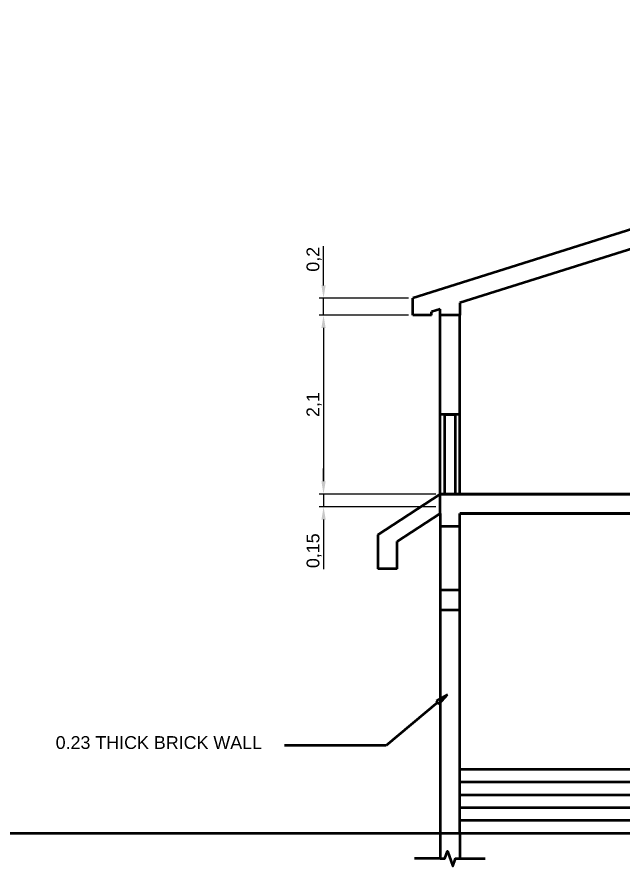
# Model space of a CAD drawing. Header units: metres. Extents: x 1078 to 2200, y 981 to 1979.
# Drawn here: x 1094.35 to 1101.47, y 1001.75 to 1011.71 of the extents above; entities that cross this region are included whole.
import ezdxf

# ---------------------------------------------------------------- set-up
doc = ezdxf.new("R2010")
doc.units = ezdxf.units.M
doc.layers.add('wall', color=7, linetype='Continuous', lineweight=50, plot=False)
doc.styles.get("Standard").update_dxf_attribs({"font": 'arial.ttf'})
doc.dimstyles.new('ISO-25', dxfattribs={"dimtxt": 0.15, "dimasz": 0.15, "dimexe": 0.05, "dimexo": 0.05, "dimgap": 0.02, "dimtad": 1, "dimtxsty": 'Standard', "dimcen": 2.5, "dimadec": 0, "dimazin": 0, "dimtfac": 1, "dimtmove": 0, "dimatfit": 3, "dimfxl": 1, "dimarcsym": 0})
pattern_1 = [(0, (0, 0), (0, 6.985), [5.08, -1.905]), (90, (0, 0), (-6.985, 4e-16), [5.08, -1.905])]
pattern_2 = [(0, (0, -2.3705), (0, 6.985), [5.08, -1.905]), (90, (0, -2.3705), (-6.985, 4e-16), [5.08, -1.905])]

# ---------------------------------------------------------------- blocks, each defined once
blk = doc.blocks.new('*D15')
at = {"layer": 'Defpoints', "color": 0, "transparency": 16777216}
for p in [(1099.3193, 1006.1132), (1097.9509, 1005.9632), (1099.3193, 1005.9632)]:
    blk.add_point(p, dxfattribs=at)
at = {"layer": 'wall', "color": 0, "lineweight": -2, "transparency": 16777216}
for p, q in [((1097.9509, 1006.2632), (1097.9509, 1006.4132)), ((1099.2693, 1006.1132), (1097.9009, 1006.1132)), ((1097.9509, 1006.1132), (1097.9509, 1005.9632)), ((1099.2693, 1005.9632), (1097.9009, 1005.9632)), ((1097.9509, 1005.8132), (1097.9509, 1005.2324))]:
    blk.add_line(p, q, dxfattribs=at)
at = {"layer": 'wall', "color": 0, "transparency": 16777216}
for points in [[(1097.9259, 1006.2632), (1097.9759, 1006.2632), (1097.9509, 1006.1132)], [(1097.9259, 1005.8132), (1097.9759, 1005.8132), (1097.9509, 1005.9632)]]:
    blk.add_solid(points, dxfattribs=at)
at = {"layer": 'wall', "color": 0, "transparency": 16777216, "insert": (1097.8408, 1005.4478), "char_height": 0.15, "attachment_point": 5, "rotation": 90}
blk.add_mtext('0,15', dxfattribs=at)
blk = doc.blocks.new('*D17')
at = {"layer": 'Defpoints', "color": 0, "transparency": 16777216}
for p in [(1098.9972, 1008.4132), (1097.9503, 1008.2132), (1098.9972, 1008.2132)]:
    blk.add_point(p, dxfattribs=at)
at = {"layer": 'wall', "color": 0, "lineweight": -2, "transparency": 16777216}
for p, q in [((1097.9503, 1008.5632), (1097.9503, 1009.0248)), ((1098.9472, 1008.4132), (1097.9003, 1008.4132)), ((1097.9503, 1008.2132), (1097.9503, 1008.4132)), ((1098.9472, 1008.2132), (1097.9003, 1008.2132)), ((1097.9503, 1008.0632), (1097.9503, 1007.9132))]:
    blk.add_line(p, q, dxfattribs=at)
at = {"layer": 'wall', "color": 0, "transparency": 16777216}
for points in [[(1097.9253, 1008.5632), (1097.9753, 1008.5632), (1097.9503, 1008.4132)], [(1097.9253, 1008.0632), (1097.9753, 1008.0632), (1097.9503, 1008.2132)]]:
    blk.add_solid(points, dxfattribs=at)
at = {"layer": 'wall', "color": 0, "transparency": 16777216, "insert": (1097.8402, 1008.869), "char_height": 0.15, "attachment_point": 5, "rotation": 90}
blk.add_mtext('0,2', dxfattribs=at)
blk = doc.blocks.new('*D18')
at = {"layer": 'Defpoints', "color": 0, "transparency": 16777216}
for p in [(1098.9972, 1008.2132), (1097.9503, 1006.1132), (1098.9972, 1006.1132)]:
    blk.add_point(p, dxfattribs=at)
at = {"layer": 'wall', "color": 0, "lineweight": -2, "transparency": 16777216}
for p, q in [((1098.9472, 1008.2132), (1097.9003, 1008.2132)), ((1097.9503, 1008.0632), (1097.9503, 1006.2632)), ((1098.9472, 1006.1132), (1097.9003, 1006.1132))]:
    blk.add_line(p, q, dxfattribs=at)
at = {"layer": 'wall', "color": 0, "transparency": 16777216}
for points in [[(1097.9253, 1008.0632), (1097.9753, 1008.0632), (1097.9503, 1008.2132)], [(1097.9253, 1006.2632), (1097.9753, 1006.2632), (1097.9503, 1006.1132)]]:
    blk.add_solid(points, dxfattribs=at)
at = {"layer": 'wall', "color": 0, "transparency": 16777216, "insert": (1097.8402, 1007.1632), "char_height": 0.15, "attachment_point": 5, "rotation": 90}
blk.add_mtext('2,1', dxfattribs=at)

msp = doc.modelspace()

# ---------------------------------------------------------------- hatches: boundary and pattern name
at = {"layer": 'wall', "true_color": 0x000000}
h = msp.add_hatch(dxfattribs=at)
h.set_pattern_fill('ANGLE', color=18)
h.set_pattern_definition(pattern_1)
h.paths.add_polyline_path([(1101.9493, 1011.4837), (1101.9493, 1011.7137), (1098.9972, 1010.7837), (1098.9972, 1010.5837), (1099.2193, 1010.5837), (1099.2193, 1010.6237), (1099.3193, 1010.6552), (1099.3193, 1010.8137), (1099.5493, 1010.8137), (1099.5493, 1010.7276)])
h = msp.add_hatch(dxfattribs=at)
h.set_pattern_fill('ANGLE', color=18)
h.set_pattern_definition([(0, (-1.6616, 1.167), (0, 6.985), [5.08, -1.905]), (90, (-1.6616, 1.167), (-6.985, 4e-16), [5.08, -1.905])])
h.paths.add_polyline_path([(1099.5493, 1010.8137), (1099.3193, 1010.8137), (1099.3193, 1010.5837), (1099.5493, 1010.5837)])
h = msp.add_hatch(dxfattribs=at)
h.set_pattern_fill('ANGLE', color=18)
h.set_pattern_definition([(0, (0.432, -0.926), (0, 6.985), [5.08, -1.905]), (90, (0.432, -0.926), (-6.985, 4e-16), [5.08, -1.905])])
h.paths.add_polyline_path([(1099.496, 1009.4187), (1099.376, 1009.4187), (1099.376, 1008.4837), (1099.496, 1008.4837)])
h = msp.add_hatch(dxfattribs=at)
h.set_pattern_fill('ANGLE', color=18)
h.set_pattern_definition(pattern_2)
h.paths.add_polyline_path([(1112.5093, 1009.3432), (1111.5093, 1009.3432), (1101.9493, 1009.3432), (1098.9972, 1008.4132), (1098.9972, 1008.2132), (1099.2193, 1008.2132), (1099.2193, 1008.2532), (1099.3193, 1008.2847), (1099.3193, 1008.2132), (1099.5493, 1008.2132), (1099.5493, 1008.3572), (1101.9493, 1009.1132), (1112.2793, 1009.1132), (1112.2793, 1008.9632), (1112.5093, 1008.9632)])
h = msp.add_hatch(dxfattribs=at)
h.set_pattern_fill('ANGLE', color=18)
h.set_pattern_definition(pattern_1)
h.paths.add_polyline_path([(1099.3193, 1008.2537), (1099.3193, 1008.4837), (1098.5863, 1008.0055), (1098.5863, 1007.6055), (1098.8163, 1007.6055), (1098.8163, 1007.9255)])
h = msp.add_hatch(dxfattribs=at)
h.set_pattern_fill('ANGLE', color=18)
h.set_pattern_definition(pattern_1)
h.paths.add_polyline_path([(1099.5493, 1008.4837), (1099.3193, 1008.4837), (1099.3193, 1008.2537), (1099.5493, 1008.2537)])
h = msp.add_hatch(dxfattribs=at)
h.set_pattern_fill('ANGLE', color=18)
h.set_pattern_definition([(0, (-6.8775, 5.1695), (0, 6.985), [5.08, -1.905]), (90, (-6.8775, 5.1695), (-6.985, 4e-16), [5.08, -1.905])])
h.paths.add_polyline_path([(1100.7493, 1008.4837), (1099.5493, 1008.4837), (1099.5493, 1008.2537), (1100.7493, 1008.2537)])
h = msp.add_hatch(dxfattribs=at)
h.set_pattern_fill('ANGLE', color=18)
h.set_pattern_definition([(0, (-19.54, 3.649), (0, 6.985), [5.08, -1.905]), (90, (-19.54, 3.649), (-6.985, 4e-16), [5.08, -1.905])])
h.paths.add_polyline_path([(1101.9493, 1008.4837), (1100.7493, 1008.4837), (1100.7493, 1008.2537), (1101.9493, 1008.2537)])
h = msp.add_hatch(dxfattribs=at)
h.set_pattern_fill('ANGLE', color=18)
h.set_pattern_definition([(0, (0.5775, -0.269), (0, 6.985), [5.08, -1.905]), (90, (0.5775, -0.269), (-6.985, 4e-16), [5.08, -1.905])])
h.paths.add_polyline_path([(1099.3193, 1008.2537), (1099.3193, 1008.3537), (1098.7163, 1008.0055), (1098.7163, 1007.6055), (1098.8163, 1007.6055), (1098.8163, 1007.9632)])
h = msp.add_hatch(dxfattribs=at)
h.set_pattern_fill('ANGLE', color=18)
h.set_pattern_definition([(0, (-22.9926, -4.2336), (0, 6.985), [5.08, -1.905]), (90, (-22.9926, -4.2336), (-6.985, 4e-16), [5.08, -1.905])])
h.paths.add_polyline_path([(1112.2793, 1008.0537), (1112.5093, 1008.0537), (1112.5093, 1008.3537), (1099.3193, 1008.3537), (1099.3193, 1008.2537), (1112.2793, 1008.2537)])
h = msp.add_hatch(dxfattribs=at)
h.set_pattern_fill('ANGLE', color=18)
h.set_pattern_definition(pattern_1)
h.paths.add_polyline_path([(1099.5493, 1008.2537), (1099.3193, 1008.2537), (1099.3193, 1008.1037), (1099.5493, 1008.1037)])
h = msp.add_hatch(dxfattribs=at)
h.set_pattern_fill('ANGLE', color=18)
h.set_pattern_definition(pattern_1)
h.paths.add_polyline_path([(1099.5493, 1008.2537), (1099.3193, 1008.2537), (1099.3193, 1008.1037), (1099.5493, 1008.1037)])
h = msp.add_hatch(dxfattribs=at)
h.set_pattern_fill('ANGLE', color=18)
h.set_pattern_definition([(0, (-8.6094, 1.07), (0, 6.985), [5.08, -1.905]), (90, (-8.6094, 1.07), (-6.985, 4e-16), [5.08, -1.905])])
h.paths.add_polyline_path([(1099.5493, 1007.3537), (1099.3193, 1007.3537), (1099.3193, 1007.1237), (1099.5493, 1007.1237)])
h = msp.add_hatch(dxfattribs=at)
h.set_pattern_fill('ANGLE', color=18)
h.set_pattern_definition(pattern_1)
h.paths.add_polyline_path([(1099.5493, 1007.3537), (1099.3193, 1007.3537), (1099.3193, 1007.1237), (1099.5493, 1007.1237)])
h = msp.add_hatch(dxfattribs=at)
h.set_pattern_fill('ANGLE', color=18)
h.set_pattern_definition(pattern_2)
h.paths.add_polyline_path([(1099.496, 1007.0482), (1099.376, 1007.0482), (1099.376, 1006.1132), (1099.496, 1006.1132)])
h = msp.add_hatch(dxfattribs=at)
h.set_pattern_fill('ANGLE', color=18)
h.set_pattern_definition(pattern_2)
h.paths.add_polyline_path([(1099.3193, 1005.8832), (1099.3193, 1006.1132), (1098.5863, 1005.635), (1098.5863, 1005.235), (1098.8163, 1005.235), (1098.8163, 1005.5551)])
h = msp.add_hatch(dxfattribs=at)
h.set_pattern_fill('ANGLE', color=18)
h.set_pattern_definition([(0, (-27.219, 10.02), (0, 6.985), [5.08, -1.905]), (90, (-27.219, 10.02), (-6.985, 4e-16), [5.08, -1.905])])
h.paths.add_polyline_path([(1099.5493, 1006.1132), (1099.3193, 1006.1132), (1099.3193, 1005.8832), (1099.5493, 1005.8832)])
h = msp.add_hatch(dxfattribs=at)
h.set_pattern_fill('ANGLE', color=18)
h.set_pattern_definition([(0, (-39.504, 24.355), (0, 6.985), [5.08, -1.905]), (90, (-39.504, 24.355), (-6.985, 4e-16), [5.08, -1.905])])
h.paths.add_polyline_path([(1101.9493, 1006.1132), (1099.5493, 1006.1132), (1099.5493, 1005.8832), (1101.9493, 1005.8832)])
h = msp.add_hatch(dxfattribs=at)
h.set_pattern_fill('ANGLE', color=18)
h.set_pattern_definition(pattern_2)
h.paths.add_polyline_path([(1099.5493, 1005.8832), (1099.3193, 1005.8832), (1099.3193, 1005.7332), (1099.5493, 1005.7332)])
h = msp.add_hatch(dxfattribs=at)
h.set_pattern_fill('ANGLE', color=18)
h.set_pattern_definition(pattern_2)
h.paths.add_polyline_path([(1099.5493, 1004.9832), (1099.3193, 1004.9832), (1099.3193, 1004.7532), (1099.5493, 1004.7532)])

# ---------------------------------------------------------------- linework, layer by layer
at = {"layer": 'wall'}
for p, q in [((1101.9493, 1009.3432), (1098.9972, 1008.4132)), ((1101.9493, 1009.1132), (1099.5493, 1008.3572)), ((1098.9972, 1008.2132), (1098.9972, 1008.4132)), ((1099.3193, 1008.2847), (1099.2193, 1008.2532)), ((1099.2193, 1008.2132), (1099.2193, 1008.2532)), ((1099.2193, 1008.2132), (1098.9972, 1008.2132)), ((1099.3193, 1006.1132), (1099.3193, 1008.2132)), ((1099.5493, 1006.1132), (1099.5493, 1008.2132)), ((1099.5493, 1007.0482), (1099.3193, 1007.0482)), ((1099.3193, 1006.1132), (1098.5863, 1005.635)), ((1099.3193, 1005.8832), (1099.3193, 1006.1132)), ((1099.3193, 1005.8832), (1098.8163, 1005.5551)), ((1099.3193, 1005.8832), (1099.3193, 1002.1332)), ((1099.5493, 1002.1332), (1099.5493, 1005.8832)), ((1099.5493, 1005.7332), (1099.3193, 1005.7332)), ((1098.5863, 1005.635), (1098.5863, 1005.235)), ((1098.8163, 1005.235), (1098.8163, 1005.5551)), ((1098.8163, 1005.235), (1098.5863, 1005.235)), ((1099.4038, 1003.7607), (1099.2729, 1003.6861)), ((1099.2729, 1003.6861), (1099.3051, 1003.6478)), ((1099.3051, 1003.6478), (1099.4038, 1003.7607)), ((1099.289, 1003.667), (1098.6845, 1003.1597)), ((1098.6845, 1003.1597), (1097.4917, 1003.1597)), ((1099.5493, 1002.8832), (1102.1793, 1002.8832)), ((1099.5493, 1002.7332), (1101.9493, 1002.7332)), ((1099.5493, 1002.5832), (1101.9493, 1002.5832)), ((1099.5493, 1002.4332), (1101.9493, 1002.4332)), ((1099.5493, 1002.2832), (1101.9493, 1002.2832)), ((1080.4344, 1002.1332), (1099.3193, 1002.1332)), ((1099.3193, 1002.1332), (1111.5093, 1002.1332)), ((1099.3193, 1002.1332), (1099.3193, 1001.8332)), ((1099.5493, 1002.1332), (1099.5493, 1001.8332)), ((1099.3193, 1001.8332), (1099.0193, 1001.8332)), ((1099.5493, 1001.8332), (1099.8493, 1001.8332))]:
    msp.add_line(p, q, dxfattribs=at)
for points in [[(1099.5493, 1008.3572), (1099.5493, 1008.2132), (1099.3193, 1008.2132), (1099.3193, 1008.2847)], [(1099.3193, 1006.1132), (1099.5493, 1006.1132)], [(1099.5493, 1006.1132), (1099.3193, 1006.1132)], [(1100.7493, 1006.1132), (1099.5493, 1006.1132)], [(1099.5493, 1006.1132), (1101.9493, 1006.1132)], [(1101.9493, 1006.1132), (1100.7493, 1006.1132)], [(1099.5493, 1005.8832), (1100.7493, 1005.8832)], [(1101.9493, 1005.8832), (1099.5493, 1005.8832)], [(1100.7493, 1005.8832), (1101.9493, 1005.8832)]]:
    msp.add_lwpolyline(points, dxfattribs=at)
for points in [[(1099.496, 1006.1132), (1099.376, 1006.1132), (1099.376, 1007.0482), (1099.496, 1007.0482)], [(1099.3193, 1004.7532), (1099.5493, 1004.7532), (1099.5493, 1004.9832), (1099.3193, 1004.9832)]]:
    msp.add_lwpolyline(points, close=True, dxfattribs=at)
at = {"layer": 'wall', "linetype": 'Continuous'}
msp.add_lwpolyline([(1099.3193, 1001.8332), (1099.3746, 1001.8332), (1099.4061, 1001.9196), (1099.469, 1001.7468), (1099.5004, 1001.8332), (1099.5493, 1001.8332)], dxfattribs=at)

# ---------------------------------------------------------------- texts
at = {"layer": 'wall', "insert": (1094.8065, 1003.2712), "char_height": 0.15, "attachment_point": 1}
msp.add_mtext_dynamic_manual_height_columns('0.23 THICK BRICK WALL', width=23.644809, gutter_width=12.5, heights=[0], dxfattribs=at)

# ---------------------------------------------------------------- dimensions: what is measured, and where the dimension line sits
at = {"layer": 'wall'}
dim = msp.add_linear_dim(base=(1097.9503, 1008.2132), p1=(1098.9972, 1008.4132), p2=(1098.9972, 1008.2132), angle=90, dimstyle='ISO-25', override={"dimjust": 1}, dxfattribs=at)
dim.commit()
dim.dimension.update_dxf_attribs({"geometry": '*D17', "text_midpoint": (1097.8402, 1008.869)})
for base, p1, p2, picture, middle in [((1097.9503, 1006.1132), (1098.9972, 1008.2132), (1098.9972, 1006.1132), '*D18', (1097.8402, 1007.1632)), ((1097.9509, 1005.9632), (1099.3193, 1006.1132), (1099.3193, 1005.9632), '*D15', (1097.8408, 1005.4478))]:
    dim = msp.add_linear_dim(base=base, p1=p1, p2=p2, angle=90, dimstyle='ISO-25', dxfattribs=at)
    dim.commit()
    dim.dimension.update_dxf_attribs({"geometry": picture, "text_midpoint": middle})

doc.saveas('drawing.dxf')
